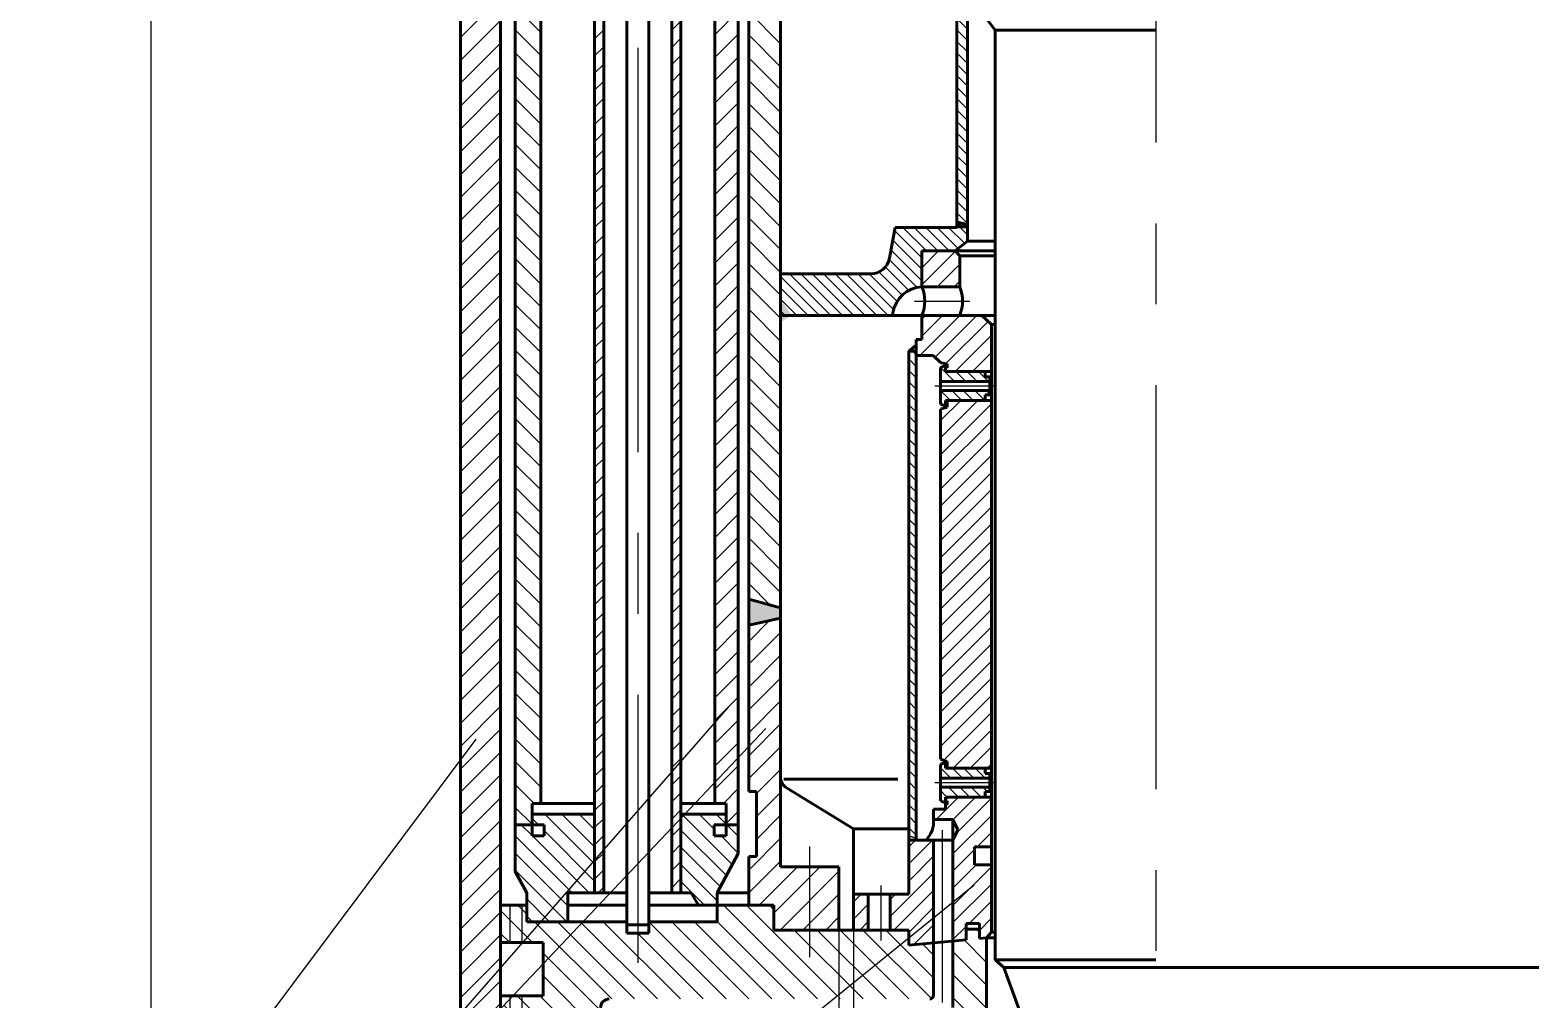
# Model space of a CAD drawing. Header units: millimetres. Extents: x 2879 to 23223, y -3142 to 6314.
# Drawn here: x 22653.5 to 22771.3, y -2885 to -2808.8 of the extents above; entities that cross this region are included whole.
import ezdxf

# ---------------------------------------------------------------- set-up
doc = ezdxf.new("R2010")
doc.units = ezdxf.units.MM
doc.linetypes.add('ACAD_ISO03W100', pattern=[30, 12, -18])
doc.linetypes.add('осевая', pattern=[50.8, 31.75, -6.35, 6.35, -6.35])
doc.layers.get('0').update_dxf_attribs({"lineweight": 40})
for name, color, linetype, lineweight in [('Оси', 7, 'осевая', 20), ('Размеры', 7, 'Continuous', 20), ('Штрих пункт', 7, 'ACAD_ISO03W100', 20), ('штриховка', 7, 'Continuous', 20)]:
    doc.layers.add(name, color=color, linetype=linetype, lineweight=lineweight)
doc.styles.add('ADRF1', font='isocpeur.ttf', dxfattribs={"oblique": 15})
doc.dimstyles.new('гост', dxfattribs={"dimtxt": 4, "dimasz": 5, "dimexe": 2, "dimexo": 0, "dimgap": 2, "dimtad": 1, "dimtoh": 1, "dimdec": 1, "dimlfac": 10, "dimtxsty": 'ADRF1', "dimcen": 2.5, "dimadec": 0, "dimazin": 0, "dimtfac": 1, "dimtdec": 1, "dimtmove": 0, "dimatfit": 3, "dimfxl": 1, "dimlwd": 20, "dimlwe": 20, "dimarcsym": 0})
pattern_1 = [(45, (22269.3143, -2965.1923), (-0.8980256, 0.8980256), [])]
pattern_2 = [(135, (22325.3025, -2965.1923), (-0.8980256, -0.8980256), [])]
pattern_3 = [(135, (22269.3143, -2965.1923), (-0.4490128, -0.4490128), [])]

# ---------------------------------------------------------------- blocks, each defined once
blk = doc.blocks.new('*D20')
at = {"layer": 'Defpoints', "color": 0, "transparency": 16777216}
for p in [(22662.95, -2540.82), (22819.88, -2955.27), (22662.95, -3041.81)]:
    blk.add_point(p, dxfattribs=at)
at = {"layer": 'Размеры', "color": 0, "linetype": 'Continuous', "lineweight": 20, "transparency": 16777216}
for p, q in [((22662.95, -2540.82), (22662.95, -3043.81)), ((22819.88, -2955.27), (22819.88, -3043.81)), ((22814.88, -3041.81), (22667.95, -3041.81))]:
    blk.add_line(p, q, dxfattribs=at)
at = {"layer": 'Размеры', "color": 0, "transparency": 16777216}
for points in [[(22667.95, -3040.98), (22667.95, -3042.65), (22662.95, -3041.81)], [(22814.88, -3040.98), (22814.88, -3042.65), (22819.88, -3041.81)]]:
    blk.add_solid(points, dxfattribs=at)
at = {"layer": 'Размеры', "color": 0, "transparency": 16777216, "insert": (22741.41, -3037.81), "char_height": 4, "attachment_point": 5, "style": 'ADRF1'}
blk.add_mtext('1570', dxfattribs=at)
blk = doc.blocks.new('*D21')
at = {"layer": 'Defpoints', "color": 0, "transparency": 16777216}
for p in [(22801.87, -2521.12), (22844.83, -2521.12), (22741.95, -3022.27)]:
    blk.add_point(p, dxfattribs=at)
at = {"layer": 'Размеры', "color": 0, "linetype": 'Continuous', "lineweight": 20, "transparency": 16777216}
for p, q in [((22801.87, -2521.12), (22846.83, -2521.12)), ((22844.83, -3017.27), (22844.83, -2526.12)), ((22741.95, -3022.27), (22846.83, -3022.27))]:
    blk.add_line(p, q, dxfattribs=at)
at = {"layer": 'Размеры', "color": 0, "transparency": 16777216}
for points in [[(22843.99, -2526.12), (22845.66, -2526.12), (22844.83, -2521.12)], [(22843.99, -3017.27), (22845.66, -3017.27), (22844.83, -3022.27)]]:
    blk.add_solid(points, dxfattribs=at)
at = {"layer": 'Размеры', "color": 0, "transparency": 16777216, "insert": (22840.83, -2771.7), "char_height": 4, "attachment_point": 5, "rotation": 90, "style": 'ADRF1'}
blk.add_mtext('5150', dxfattribs=at)

msp = doc.modelspace()

# ---------------------------------------------------------------- hatches: boundary and pattern name
h = msp.add_hatch(color=256)
h.dxf.hatch_style = 1
h.paths.add_polyline_path([(22712.441, -2831.796), (22713.312, -2831.263), (22712.441, -2829.976)])
h = msp.add_hatch(color=256)
h.dxf.hatch_style = 1
h.paths.add_polyline_path([(22712.441, -2855.039), (22712.441, -2854.233), (22709.941, -2853.546), (22709.941, -2855.589)])
at = {"layer": 'штриховка'}
h = msp.add_hatch(dxfattribs=at)
h.set_pattern_fill('ANSI31', color=256, scale=0.4, angle=90)
h.set_pattern_definition(pattern_2)
h.paths.add_polyline_path([(22712.441, -2798.49), (22709.941, -2798.49), (22709.941, -2853.546), (22712.441, -2854.233)])
h.paths.add_polyline_path([(22712.441, -2725.296), (22709.941, -2725.296), (22709.941, -2798.49), (22712.441, -2798.49)])
h.paths.add_polyline_path([(22712.441, -2635.342), (22709.941, -2635.342), (22709.941, -2725.296), (22712.441, -2725.296)])
h.paths.add_polyline_path([(22712.441, -2575.457), (22709.941, -2575.457), (22709.941, -2635.342), (22712.441, -2635.342)])
h = msp.add_hatch(dxfattribs=at)
h.set_pattern_fill('ANSI31', color=256, scale=0.3)
h.set_pattern_definition([(45, (22325.3025, -2965.1923), (-0.6735192, 0.6735192), [])])
h.paths.add_polyline_path([(22704.613, -2793.829), (22703.897, -2793.829), (22703.897, -2876.606), (22704.613, -2876.606), (22704.613, -2870.429)])
h.paths.add_polyline_path([(22698.554, -2793.829), (22697.837, -2793.829), (22697.837, -2876.606), (22698.554, -2876.606)])
h.paths.add_polyline_path([(22704.613, -2643.389), (22703.897, -2643.389), (22703.897, -2680.316), (22704.613, -2680.316)])
h.paths.add_polyline_path([(22698.554, -2643.389), (22697.837, -2643.389), (22697.837, -2680.316), (22698.554, -2680.316)])
h.paths.add_polyline_path([(22704.613, -2680.316), (22703.897, -2680.316), (22703.897, -2727.475), (22704.613, -2727.475)])
h.paths.add_polyline_path([(22698.554, -2680.316), (22697.837, -2680.316), (22697.837, -2727.475), (22698.554, -2727.475)])
h.paths.add_polyline_path([(22698.554, -2727.475), (22697.837, -2727.475), (22697.837, -2793.829), (22698.554, -2793.829)])
h.paths.add_polyline_path([(22704.613, -2727.475), (22703.897, -2727.475), (22703.897, -2793.829), (22704.613, -2793.829)])
h = msp.add_hatch(dxfattribs=at)
h.set_pattern_fill('ANSI31', color=256, scale=0.4, angle=90)
h.set_pattern_definition(pattern_2)
h.paths.add_polyline_path([(22693.597, -2785.057), (22693.14, -2785.057), (22693.14, -2783.308), (22691.597, -2783.308), (22691.597, -2871.266), (22692.922, -2871.266), (22692.922, -2870.429), (22692.922, -2869.591), (22693.597, -2869.591)])
h = msp.add_hatch(dxfattribs=at)
h.set_pattern_fill('ANSI31', color=256, scale=0.4)
h.set_pattern_definition(pattern_1)
h.paths.add_polyline_path([(22709.12, -2812.133), (22707.282, -2812.133), (22707.282, -2838.299), (22709.12, -2838.299)])
h.paths.add_polyline_path([(22709.12, -2838.299), (22707.282, -2838.299), (22707.282, -2869.591), (22708.18, -2869.591), (22708.18, -2871.266), (22709.12, -2871.266), (22709.12, -2856.413)])
h.paths.add_polyline_path([(22709.12, -2784.141), (22707.804, -2783.725), (22707.804, -2785.057), (22707.282, -2785.057), (22707.282, -2812.133), (22709.12, -2812.133)])
h = msp.add_hatch(dxfattribs=at)
h.set_pattern_fill('ANSI31', color=256, scale=0.4)
h.set_pattern_definition(pattern_1)
h.paths.add_polyline_path([(22690.444, -2896.046), (22694.585, -2892.461), (22694.585, -2886.532), (22690.444, -2886.532), (22687.298, -2888.985), (22687.298, -2937.134), (22690.444, -2937.134), (22690.444, -2912.679)])
h.paths.add_polyline_path([(22690.444, -2937.134), (22687.298, -2937.134), (22687.298, -2981.268), (22690.367, -2985.25), (22699.231, -2985.25), (22699.231, -2982.343), (22700.326, -2982.343), (22700.326, -2984.392), (22701.711, -2984.392), (22701.711, -2977.365), (22694.878, -2977.365), (22691.367, -2977.365), (22691.367, -2973.426), (22690.444, -2972.66), (22690.444, -2970.15)])
h.paths.add_polyline_path([(22690.444, -2877.582), (22690.444, -2803.878), (22687.298, -2803.878), (22687.298, -2804.795), (22687.298, -2888.985), (22690.444, -2886.532)])
h = msp.add_hatch(dxfattribs=at)
h.set_pattern_fill('ANSI31', color=256, scale=0.2, angle=90)
h.set_pattern_definition(pattern_3)
h.paths.add_polyline_path([(22727.14, -2805.787), (22726.305, -2806.03), (22726.305, -2809.084), (22726.305, -2824.34), (22721.457, -2824.34), (22721.001, -2826.769, -0.3608204), (22719.527, -2827.992), (22712.441, -2827.992), (22712.441, -2831.263), (22721.282, -2831.263), (22721.282, -2831.053, -0.3518145), (22723.554, -2829.001), (22723.554, -2826.192), (22726.172, -2826.192), (22727.14, -2825.432), (22727.14, -2824.34), (22727.14, -2809.084)])
h = msp.add_hatch(color=256, dxfattribs=at)
h.dxf.hatch_style = 1
h.paths.add_polyline_path([(22726.305, -2823.83), (22726.305, -2824.34), (22727.14, -2824.34), (22727.14, -2824.031)])
h = msp.add_hatch(dxfattribs=at)
h.set_pattern_fill('ANSI31', color=256, scale=0.3)
h.set_pattern_definition([(45, (22269.3143, -2965.1923), (-0.6735192, 0.6735192), [])])
h.paths.add_polyline_path([(22726.528, -2826.564), (22726.172, -2826.192), (22723.554, -2826.192), (22723.554, -2829.001), (22726.528, -2829.001)])
h.paths.add_polyline_path([(22729.02, -2832.275), (22729.02, -2831.963), (22728.254, -2831.263), (22723.554, -2831.263), (22723.554, -2833.154), (22723.102, -2833.154), (22723.102, -2834.394), (22724.449, -2834.394), (22725.016, -2834.955), (22725.404, -2835.073), (22725.535, -2835.073), (22725.535, -2835.368), (22725.404, -2835.368), (22725.404, -2835.658), (22729.02, -2835.658)])
h.paths.add_polyline_path([(22729.02, -2837.928), (22728.435, -2837.928), (22725.537, -2837.928), (22725.537, -2838.458), (22725.016, -2838.622), (22725.016, -2866.126), (22725.537, -2866.29), (22725.537, -2866.82), (22728.435, -2866.82), (22729.02, -2866.82)])
h.paths.add_polyline_path([(22729.02, -2869.09), (22725.404, -2869.09), (22725.404, -2869.38), (22725.535, -2869.38), (22725.535, -2869.675), (22725.404, -2869.675), (22725.404, -2870.053), (22724.472, -2870.053), (22724.472, -2870.848), (22725.997, -2870.848), (22726.368, -2871.66), (22725.997, -2872.473), (22725.997, -2880.401), (22727.04, -2880.304), (22727.04, -2879.022), (22728.069, -2879.022), (22728.069, -2880.209), (22728.639, -2880.157), (22729.02, -2879.714), (22729.02, -2874.417), (22727.682, -2874.417), (22727.682, -2872.999), (22729.02, -2872.999), (22729.02, -2872.473)])
h.paths.add_polyline_path([(22724.472, -2872.473), (22722.52, -2872.473), (22722.52, -2876.732), (22721.071, -2876.732), (22721.071, -2879.543), (22722.52, -2879.543), (22722.52, -2880.723), (22724.472, -2880.542)])
h.paths.add_polyline_path([(22719.342, -2876.732), (22718.181, -2876.732), (22718.181, -2879.543), (22719.342, -2879.543)])
h = msp.add_hatch(color=256, dxfattribs=at)
h.dxf.hatch_style = 1
h.paths.add_polyline_path([(22722.52, -2872.111), (22722.52, -2872.473), (22723.102, -2872.473), (22723.102, -2872.324)])
h.paths.add_polyline_path([(22723.102, -2833.586), (22722.52, -2834.077), (22723.102, -2834.077)])
h = msp.add_hatch(dxfattribs=at)
h.set_pattern_fill('ANSI31', color=256, scale=0.2, angle=90)
h.set_pattern_definition(pattern_3)
h.paths.add_polyline_path([(22723.102, -2845.669), (22722.52, -2845.669), (22722.52, -2857.109), (22723.102, -2857.109)])
h.paths.add_polyline_path([(22723.102, -2834.077), (22722.52, -2834.077), (22722.52, -2845.669), (22723.102, -2845.669)])
h.paths.add_polyline_path([(22723.102, -2857.109), (22722.52, -2857.109), (22722.52, -2872.473), (22723.102, -2872.473)])
h = msp.add_hatch(dxfattribs=at)
h.set_pattern_fill('ANSI31', color=256, scale=0.2, angle=90)
h.set_pattern_definition([(135, (22222.64346, -2965.1923), (-0.4490128, -0.4490128), [])])
h.paths.add_polyline_path([(22728.538, -2835.658), (22725.404, -2835.658), (22725.404, -2835.368), (22725.357, -2835.211), (22725.016, -2835.359), (22725.016, -2836.443), (22728.896, -2836.443), (22728.896, -2836.082), (22728.538, -2836.082)])
h.paths.add_polyline_path([(22728.896, -2837.143), (22725.016, -2837.143), (22725.016, -2838.226), (22725.404, -2838.395), (22725.404, -2837.928), (22728.435, -2837.928), (22728.538, -2837.928), (22728.538, -2837.504), (22728.896, -2837.504)])
h.paths.add_polyline_path([(22728.896, -2867.244), (22728.538, -2867.244), (22728.538, -2866.82), (22728.435, -2866.82), (22725.404, -2866.82), (22725.404, -2866.353), (22725.016, -2866.522), (22725.016, -2867.605), (22728.896, -2867.605)])
h.paths.add_polyline_path([(22728.538, -2868.666), (22728.896, -2868.666), (22728.896, -2868.305), (22725.016, -2868.305), (22725.016, -2869.389), (22725.357, -2869.537), (22725.404, -2869.38), (22725.404, -2869.09), (22728.538, -2869.09)])
h = msp.add_hatch(color=256, dxfattribs=at)
h.dxf.hatch_style = 1
h.paths.add_polyline_path([(22725.535, -2835.191), (22725.404, -2835.191), (22725.357, -2835.211), (22725.404, -2835.368), (22725.535, -2835.368)])
h.paths.add_polyline_path([(22725.537, -2837.928), (22725.404, -2837.928), (22725.404, -2838.395), (22725.537, -2838.458)])
h.paths.add_polyline_path([(22725.537, -2866.29), (22725.404, -2866.353), (22725.404, -2866.82), (22725.537, -2866.82)])
h.paths.add_polyline_path([(22725.535, -2869.38), (22725.404, -2869.38), (22725.357, -2869.537), (22725.404, -2869.558), (22725.535, -2869.558)])
h = msp.add_hatch(dxfattribs=at)
h.set_pattern_fill('ANSI31', color=256, scale=0.4)
h.set_pattern_definition([(45, (22222.6435, -2965.1923), (-0.8980256, 0.8980256), [])])
h.paths.add_polyline_path([(22712.441, -2856.262), (22712.441, -2855.039), (22709.941, -2855.589), (22709.941, -2856.413), (22709.941, -2863.879), (22709.941, -2868.646), (22710.55, -2868.646), (22710.55, -2873.766), (22709.941, -2873.766), (22709.941, -2877.582), (22711.929, -2877.582), (22711.929, -2879.543), (22714.742, -2879.543), (22714.742, -2874.579), (22712.441, -2874.579), (22712.441, -2867.515)])
h.paths.add_polyline_path([(22717.029, -2874.579), (22714.742, -2874.579), (22714.742, -2879.543), (22717.029, -2879.543)])
h = msp.add_hatch(dxfattribs=at)
h.set_pattern_fill('ANSI31', color=256, scale=0.3, angle=90)
h.set_pattern_definition([(135, (22325.3025, -2965.1923), (-0.6735192, -0.6735192), [])])
h.paths.add_polyline_path([(22693.86, -2872.151), (22692.922, -2872.151), (22692.922, -2871.266), (22691.597, -2871.266), (22691.597, -2874.93), (22692.51, -2876.606), (22692.51, -2878.887), (22695.733, -2878.887), (22695.733, -2876.606), (22697.837, -2876.606), (22697.837, -2870.429), (22692.922, -2870.429), (22692.922, -2871.266), (22693.86, -2871.266)])
h.paths.add_polyline_path([(22707.241, -2872.151), (22707.241, -2871.266), (22708.18, -2871.266), (22708.18, -2870.429), (22704.613, -2870.429), (22704.613, -2876.606), (22705.409, -2876.606), (22706.004, -2877.582), (22707.471, -2877.582), (22707.471, -2876.606), (22709.12, -2873.518), (22709.12, -2871.266), (22708.18, -2871.266), (22708.18, -2872.151)])
h = msp.add_hatch(dxfattribs=at)
h.set_pattern_fill('ANSI31', color=256, scale=0.4, angle=90)
h.set_pattern_definition([(135, (22222.6435, -2965.1923), (-0.8980256, -0.8980256), [])])
edge = h.paths.add_edge_path()
edge.add_line((22711.929, -2879.543), (22711.929, -2877.582))
edge.add_line((22711.929, -2877.582), (22707.471, -2877.582))
edge.add_line((22707.471, -2877.582), (22707.471, -2878.887))
edge.add_line((22707.471, -2878.887), (22702.082, -2878.887))
edge.add_line((22702.082, -2878.887), (22702.082, -2879.781))
edge.add_line((22702.082, -2879.781), (22700.368, -2879.781))
edge.add_line((22700.368, -2879.781), (22700.368, -2878.887))
edge.add_line((22700.368, -2878.887), (22696.916, -2878.887))
edge.add_line((22696.916, -2878.887), (22693.782, -2882.196))
edge.add_line((22693.782, -2882.196), (22693.782, -2884.696))
edge.add_line((22693.782, -2884.696), (22691.414, -2884.696))
edge.add_line((22691.414, -2884.696), (22690.444, -2885.72))
edge.add_line((22690.444, -2885.72), (22690.444, -2886.532))
edge.add_line((22690.444, -2886.532), (22694.585, -2886.532))
edge.add_line((22694.585, -2886.532), (22694.585, -2892.461))
edge.add_line((22694.585, -2892.461), (22697.339, -2892.461))
edge.add_line((22697.339, -2892.461), (22697.339, -2888.985))
edge.add_line((22697.339, -2888.985), (22698.303, -2888.985))
edge.add_line((22698.303, -2888.985), (22698.303, -2885.657))
edge.add_arc((22698.988, -2885.639), 0.685, 90, 181.48903, ccw=False)
edge.add_line((22698.988, -2884.954), (22716.619, -2884.954))
edge.add_line((22716.619, -2884.954), (22717.029, -2884.622))
edge.add_line((22717.029, -2884.622), (22717.029, -2879.543))
edge.add_line((22717.029, -2879.543), (22711.929, -2879.543))
h.paths.add_polyline_path([(22696.916, -2878.887), (22693.585, -2878.887), (22692.15, -2880.528), (22693.782, -2880.528), (22693.782, -2882.196)], flags=17)
h.paths.add_polyline_path([(22692.51, -2877.582), (22690.444, -2877.582), (22690.444, -2880.528), (22692.15, -2880.528), (22693.585, -2878.887), (22692.51, -2878.887)], flags=17)
h.paths.add_polyline_path([(22718.181, -2879.543), (22717.029, -2879.543), (22717.029, -2884.622), (22718.181, -2883.689)])
h.paths.add_polyline_path([(22722.52, -2880.174), (22722.52, -2879.543), (22718.181, -2879.543), (22718.181, -2883.689)], flags=17)
edge = h.paths.add_edge_path(flags=17)
edge.add_line((22724.472, -2880.542), (22722.52, -2880.723))
edge.add_line((22722.52, -2880.723), (22722.52, -2880.174))
edge.add_line((22722.52, -2880.174), (22718.181, -2883.689))
edge.add_line((22718.181, -2883.689), (22718.181, -2884.954))
edge.add_line((22718.181, -2884.954), (22724.172, -2884.954))
edge.add_arc((22724.172, -2884.654), 0.3, 270, 360)
edge.add_line((22724.472, -2884.654), (22724.472, -2880.542))
h.paths.add_polyline_path([(22718.181, -2883.689), (22717.029, -2884.622), (22717.029, -2884.954), (22718.181, -2884.954)])
h.paths.add_polyline_path([(22717.029, -2886.323), (22714.929, -2886.323), (22713.563, -2887.43), (22717.029, -2887.43)], flags=17)
h.paths.add_polyline_path([(22718.181, -2886.323), (22717.029, -2886.323), (22717.029, -2887.43), (22718.181, -2887.43)])
edge = h.paths.add_edge_path()
edge.add_line((22728.639, -2886.43), (22728.639, -2880.157))
edge.add_line((22728.639, -2880.157), (22728.069, -2880.209))
edge.add_line((22728.069, -2880.209), (22728.069, -2879.467))
edge.add_line((22728.069, -2879.467), (22727.04, -2879.467))
edge.add_line((22727.04, -2879.467), (22727.04, -2880.304))
edge.add_line((22727.04, -2880.304), (22725.997, -2880.401))
edge.add_line((22725.997, -2880.401), (22725.997, -2885.623))
edge.add_arc((22725.297, -2885.623), 0.7, -90, 0, ccw=False)
edge.add_line((22725.297, -2886.323), (22718.181, -2886.323))
edge.add_line((22718.181, -2886.323), (22718.181, -2887.43))
edge.add_line((22718.181, -2887.43), (22727.639, -2887.43))
edge.add_arc((22727.639, -2886.43), 1, 270, 360)

# ---------------------------------------------------------------- linework, layer by layer
for p, q in [((22700.368, -2877.582), (22700.368, -2546.299)), ((22702.082, -2877.582), (22702.082, -2546.299)), ((22690.444, -2558.609), (22690.444, -2877.582)), ((22709.941, -2575.457), (22709.941, -2856.413)), ((22712.441, -2575.457), (22712.441, -2856.413)), ((22697.837, -2643.389), (22697.837, -2876.606)), ((22698.554, -2643.389), (22698.554, -2876.606)), ((22703.897, -2643.389), (22703.897, -2876.606)), ((22704.613, -2643.389), (22704.613, -2870.429)), ((22726.305, -2643.784), (22726.305, -2809.084)), ((22727.14, -2643.784), (22727.14, -2809.084)), ((22691.597, -2644.306), (22691.597, -2874.93)), ((22709.12, -2646.193), (22709.12, -2856.413)), ((22693.597, -2869.591), (22693.597, -2785.057)), ((22707.282, -2785.057), (22707.282, -2869.591)), ((22687.298, -2804.795), (22687.298, -2981.268)), ((22727.947, -2807.035), (22729.31, -2808.838)), ((22726.305, -2809.084), (22726.305, -2824.34)), ((22727.14, -2809.084), (22727.14, -2824.34)), ((22729.31, -2808.838), (22741.947, -2808.838)), ((22729.31, -2808.838), (22729.31, -2881.89)), ((22721.457, -2824.34), (22721.001, -2826.769)), ((22726.305, -2824.34), (22721.457, -2824.34)), ((22727.14, -2824.34), (22727.14, -2825.432)), ((22726.172, -2826.192), (22727.14, -2825.432)), ((22727.14, -2825.432), (22729.31, -2825.432)), ((22723.554, -2829.001), (22723.554, -2826.192)), ((22723.554, -2826.192), (22726.172, -2826.192)), ((22726.172, -2826.192), (22726.528, -2826.564)), ((22726.172, -2826.192), (22729.31, -2826.192)), ((22726.528, -2826.564), (22726.528, -2829.001)), ((22726.528, -2826.564), (22729.31, -2826.564)), ((22712.441, -2827.992), (22719.527, -2827.992)), ((22723.554, -2829.001), (22726.528, -2829.001)), ((22712.441, -2831.263), (22723.554, -2831.263)), ((22721.282, -2831.053), (22721.282, -2831.263)), ((22723.554, -2833.154), (22723.554, -2831.263)), ((22723.554, -2831.263), (22728.254, -2831.263)), ((22728.254, -2831.263), (22729.02, -2831.963)), ((22728.254, -2831.263), (22729.31, -2831.263)), ((22729.02, -2831.963), (22729.02, -2832.275)), ((22729.02, -2831.963), (22729.31, -2831.963)), ((22729.02, -2872.473), (22729.02, -2832.275)), ((22722.52, -2834.077), (22723.102, -2833.586)), ((22723.102, -2872.473), (22723.102, -2833.154)), ((22723.102, -2833.154), (22723.554, -2833.154)), ((22722.52, -2834.077), (22722.52, -2872.473)), ((22722.52, -2834.077), (22723.102, -2834.077)), ((22724.449, -2834.394), (22723.102, -2834.394)), ((22725.016, -2834.955), (22724.449, -2834.394)), ((22725.404, -2835.073), (22725.016, -2834.955)), ((22725.016, -2835.359), (22725.404, -2835.191)), ((22725.016, -2838.226), (22725.016, -2835.359)), ((22725.016, -2835.359), (22725.016, -2838.226)), ((22725.357, -2835.211), (22725.404, -2835.368)), ((22725.404, -2835.073), (22725.535, -2835.073)), ((22725.404, -2835.191), (22725.535, -2835.191)), ((22725.404, -2835.368), (22725.404, -2835.658)), ((22725.535, -2835.368), (22725.404, -2835.368)), ((22725.404, -2835.658), (22729.02, -2835.658)), ((22725.535, -2835.073), (22725.535, -2835.368)), ((22728.538, -2835.658), (22728.538, -2836.082)), ((22728.538, -2836.082), (22728.896, -2836.082)), ((22728.896, -2837.504), (22728.896, -2836.082)), ((22725.016, -2836.443), (22728.896, -2836.443)), ((22725.016, -2837.143), (22728.896, -2837.143)), ((22725.016, -2838.226), (22725.404, -2838.395)), ((22725.537, -2838.458), (22725.016, -2838.622)), ((22728.435, -2837.928), (22725.404, -2837.928)), ((22725.404, -2838.395), (22725.404, -2837.928)), ((22725.404, -2838.395), (22725.537, -2838.458)), ((22725.537, -2837.928), (22725.537, -2838.458)), ((22728.435, -2837.928), (22729.02, -2837.928)), ((22728.538, -2837.504), (22728.538, -2837.928)), ((22728.538, -2837.504), (22728.896, -2837.504)), ((22725.016, -2866.126), (22725.016, -2838.622)), ((22712.441, -2854.233), (22709.941, -2853.546)), ((22712.441, -2855.039), (22709.941, -2855.589)), ((22712.441, -2856.262), (22712.441, -2867.515)), ((22709.12, -2856.413), (22709.12, -2871.266)), ((22709.941, -2856.413), (22709.941, -2863.879)), ((22709.941, -2868.646), (22709.941, -2863.879)), ((22725.537, -2866.29), (22725.016, -2866.126)), ((22725.016, -2866.522), (22725.404, -2866.353)), ((22725.016, -2869.389), (22725.016, -2866.522)), ((22725.404, -2866.353), (22725.537, -2866.29)), ((22725.404, -2866.353), (22725.404, -2866.82)), ((22728.435, -2866.82), (22725.404, -2866.82)), ((22725.537, -2866.82), (22725.537, -2866.29)), ((22728.435, -2866.82), (22729.02, -2866.82)), ((22728.538, -2867.244), (22728.538, -2866.82)), ((22712.441, -2867.515), (22712.441, -2874.579)), ((22712.717, -2867.678), (22721.671, -2867.678)), ((22725.016, -2867.605), (22728.896, -2867.605)), ((22728.538, -2867.244), (22728.896, -2867.244)), ((22728.896, -2867.244), (22728.896, -2868.666)), ((22710.55, -2868.646), (22709.941, -2868.646)), ((22710.55, -2873.766), (22710.55, -2868.646)), ((22718.181, -2871.585), (22712.919, -2868.369)), ((22725.016, -2868.305), (22728.896, -2868.305)), ((22725.404, -2869.09), (22729.02, -2869.09)), ((22725.404, -2869.38), (22725.404, -2869.09)), ((22728.538, -2869.09), (22728.538, -2868.666)), ((22728.538, -2868.666), (22728.896, -2868.666)), ((22697.837, -2869.591), (22692.922, -2869.591)), ((22692.922, -2870.429), (22692.922, -2869.591)), ((22697.837, -2870.429), (22692.922, -2870.429)), ((22692.922, -2870.429), (22692.922, -2871.266)), ((22707.282, -2869.591), (22704.613, -2869.591)), ((22708.18, -2870.429), (22704.613, -2870.429)), ((22704.613, -2870.429), (22704.613, -2876.606)), ((22708.18, -2869.591), (22707.282, -2869.591)), ((22708.18, -2871.266), (22708.18, -2869.591)), ((22724.472, -2870.848), (22724.472, -2870.053)), ((22724.472, -2870.053), (22725.404, -2870.053)), ((22725.016, -2869.389), (22725.404, -2869.558)), ((22725.357, -2869.537), (22725.404, -2869.38)), ((22725.535, -2869.38), (22725.404, -2869.38)), ((22725.404, -2869.558), (22725.404, -2870.053)), ((22725.404, -2869.558), (22725.535, -2869.558)), ((22725.404, -2869.675), (22725.535, -2869.675)), ((22725.535, -2869.675), (22725.535, -2869.38)), ((22692.922, -2871.266), (22691.597, -2871.266)), ((22692.922, -2871.266), (22692.922, -2872.151)), ((22693.86, -2871.266), (22692.922, -2871.266)), ((22693.86, -2871.266), (22693.86, -2872.151)), ((22707.241, -2871.266), (22707.241, -2872.151)), ((22708.18, -2871.266), (22707.241, -2871.266)), ((22709.12, -2871.266), (22708.18, -2871.266)), ((22708.18, -2871.266), (22708.18, -2872.151)), ((22709.12, -2873.518), (22709.12, -2871.266)), ((22718.181, -2876.732), (22718.181, -2871.585)), ((22718.181, -2871.585), (22722.52, -2871.585)), ((22724.472, -2870.848), (22725.997, -2870.848)), ((22725.997, -2870.848), (22725.997, -2880.401)), ((22725.997, -2870.848), (22726.368, -2871.66)), ((22693.86, -2872.151), (22692.922, -2872.151)), ((22708.18, -2872.151), (22707.241, -2872.151)), ((22722.52, -2872.473), (22725.997, -2872.473)), ((22722.52, -2872.473), (22722.52, -2876.732)), ((22724.472, -2872.473), (22724.472, -2880.542)), ((22726.368, -2871.66), (22725.997, -2872.473)), ((22729.02, -2872.473), (22729.02, -2879.714)), ((22709.12, -2873.518), (22707.471, -2876.606)), ((22710.55, -2873.766), (22709.941, -2873.766)), ((22709.941, -2873.766), (22709.941, -2877.582)), ((22729.02, -2872.999), (22727.682, -2872.999)), ((22727.682, -2872.999), (22727.682, -2874.417)), ((22691.597, -2874.93), (22692.51, -2876.606)), ((22717.029, -2874.579), (22712.441, -2874.579)), ((22717.029, -2874.579), (22717.029, -2879.543)), ((22727.682, -2874.417), (22729.02, -2874.417)), ((22692.51, -2876.606), (22692.51, -2877.582)), ((22697.837, -2876.606), (22695.733, -2876.606)), ((22695.733, -2876.606), (22695.733, -2877.582)), ((22697.837, -2876.606), (22698.554, -2876.606)), ((22700.368, -2876.606), (22698.554, -2876.606)), ((22704.613, -2876.606), (22702.082, -2876.606)), ((22705.409, -2876.606), (22704.613, -2876.606)), ((22705.409, -2876.606), (22706.004, -2877.582)), ((22707.471, -2876.606), (22707.471, -2877.582)), ((22707.471, -2876.606), (22709.941, -2876.606)), ((22722.52, -2876.732), (22718.181, -2876.732)), ((22718.181, -2879.543), (22718.181, -2876.732)), ((22719.342, -2879.543), (22719.342, -2876.732)), ((22721.071, -2879.543), (22721.071, -2876.732)), ((22692.51, -2877.582), (22690.444, -2877.582)), ((22690.444, -2886.532), (22690.444, -2877.582)), ((22692.51, -2877.582), (22692.51, -2878.887)), ((22698.554, -2877.582), (22695.733, -2877.582)), ((22695.733, -2877.582), (22695.733, -2878.887)), ((22700.368, -2877.582), (22698.554, -2877.582)), ((22700.368, -2877.582), (22700.368, -2879.781)), ((22707.471, -2877.582), (22702.082, -2877.582)), ((22702.082, -2879.781), (22702.082, -2877.582)), ((22707.471, -2877.582), (22711.929, -2877.582)), ((22707.471, -2877.582), (22707.471, -2878.887)), ((22711.929, -2879.543), (22711.929, -2877.582)), ((22692.51, -2878.887), (22700.368, -2878.887)), ((22700.368, -2879.121), (22702.082, -2879.121)), ((22700.368, -2879.781), (22702.082, -2879.781)), ((22707.471, -2878.887), (22702.082, -2878.887)), ((22718.988, -2879.543), (22711.929, -2879.543)), ((22718.181, -2879.543), (22722.52, -2879.543)), ((22722.52, -2879.543), (22722.52, -2880.723)), ((22727.04, -2880.304), (22727.04, -2879.022)), ((22727.04, -2879.022), (22728.069, -2879.022)), ((22727.04, -2879.467), (22728.069, -2879.467)), ((22728.069, -2879.022), (22728.069, -2880.209)), ((22728.639, -2880.157), (22729.02, -2879.714)), ((22729.02, -2879.714), (22729.31, -2879.714)), ((22690.444, -2880.528), (22693.782, -2880.528)), ((22693.782, -2880.528), (22693.782, -2884.696)), ((22722.52, -2880.723), (22727.04, -2880.304)), ((22724.472, -2880.542), (22724.472, -2884.654)), ((22725.997, -2880.401), (22725.997, -2885.623)), ((22728.069, -2880.209), (22728.639, -2880.157)), ((22728.639, -2880.157), (22728.639, -2886.43)), ((22728.639, -2880.157), (22729.31, -2880.157)), ((22729.31, -2881.89), (22741.947, -2881.89)), ((22729.31, -2881.89), (22729.992, -2882.484)), ((22729.992, -2882.484), (22733.872, -2882.484)), ((22729.992, -2882.484), (22732.196, -2888.519)), ((22733.872, -2882.484), (22796.596, -2882.484)), ((22693.782, -2884.696), (22690.444, -2884.696))]:
    msp.add_line(p, q)
for centre, radius, start, end in [((22719.527, -2826.492), 1.5, 270, 349.36191), ((22723.696, -2831.441), 2.445, 93.33582, 170.86626), ((22720.77, -2830.132), 3.005, 337.89152, 22.10848), ((22723.743, -2830.132), 3.005, 337.89152, 22.10848), ((22713.441, -2867.515), 1, 180, 238.56274), ((22722.421, -2871.024), 2.058, 315.22818, 4.90836), ((22698.988, -2885.639), 0.685, 90, 181.48903), ((22724.172, -2884.654), 0.3, 270, 0)]:
    msp.add_arc(centre, radius, start, end)
at = {"layer": 'Оси'}
for p, q in [((22741.947, -2379.527), (22741.947, -3029.24)), ((22701.225, -2454.649), (22701.225, -2882.104)), ((22722.971, -2830.132), (22727.33, -2830.132)), ((22724.559, -2836.793), (22729.282, -2836.793)), ((22724.559, -2867.955), (22729.282, -2867.955)), ((22725.138, -2871.701), (22725.138, -2885.232)), ((22714.742, -2881.676), (22714.742, -2872.987)), ((22720.35, -2880.348), (22720.35, -2876.042))]:
    msp.add_line(p, q, dxfattribs=at)
at = {"layer": 'Размеры'}
for p, q in [((22708.32, -2862.039), (22653.462, -2924.764)), ((22711.295, -2863.706), (22653.462, -2924.764)), ((22688.511, -2864.535), (22653.462, -2911.314)), ((22727.652, -2876.016), (22653.462, -2936.119))]:
    msp.add_line(p, q, dxfattribs=at)
at = {"layer": 'Штрих пункт'}
for p, q in [((22691.208, -2880.528), (22691.208, -2877.582)), ((22692.113, -2877.582), (22692.113, -2880.528)), ((22717.029, -2879.543), (22717.029, -2887.43)), ((22718.181, -2879.543), (22718.181, -2887.43)), ((22691.208, -2896.046), (22691.208, -2884.696)), ((22692.113, -2884.696), (22692.113, -2896.046))]:
    msp.add_line(p, q, dxfattribs=at)
at = {"layer": 'штриховка'}
for p, q in [((22726.305, -2823.83), (22727.14, -2824.031)), ((22726.305, -2824.34), (22727.14, -2824.34)), ((22722.52, -2872.111), (22723.102, -2872.324))]:
    msp.add_line(p, q, dxfattribs=at)

# ---------------------------------------------------------------- dimensions: what is measured, and where the dimension line sits
at = {"layer": 'Размеры'}
dim = msp.add_linear_dim(base=(22844.825, -2521.124), p1=(22741.947, -3022.269), p2=(22801.87, -2521.124), angle=90, text='5150', dimstyle='гост', dxfattribs=at)
dim.commit()
dim.dimension.update_dxf_attribs({"geometry": '*D21', "text_midpoint": (22840.825, -2771.697)})
dim = msp.add_linear_dim(base=(22662.947, -3041.813), p1=(22819.878, -2955.268), p2=(22662.947, -2540.824), text='1570', dimstyle='гост', dxfattribs=at)
dim.commit()
dim.dimension.update_dxf_attribs({"geometry": '*D20', "text_midpoint": (22741.412, -3041.813), "dimtype": 160})

doc.saveas('drawing.dxf')
